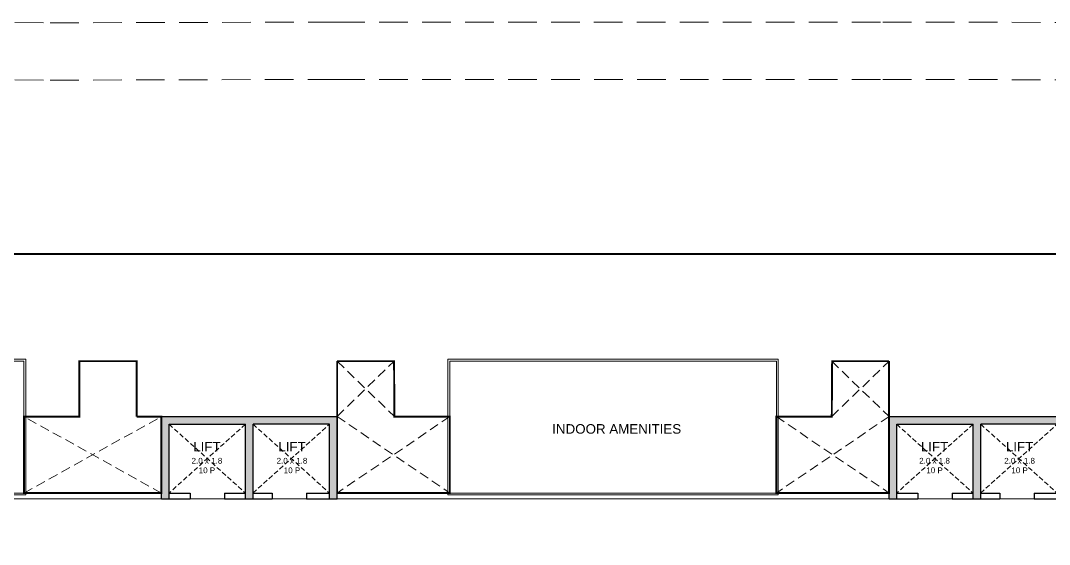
# Model space of a CAD drawing. Header units: inches. Extents: x 27644242 to 29761523, y -859349 to 216979.
# Drawn here: x 29162620 to 29189557, y -238736 to -225037 of the extents above; entities that cross this region are included whole.
import ezdxf

# ---------------------------------------------------------------- set-up
doc = ezdxf.new("R2010")
doc.units = ezdxf.units.IN
doc.header["$MEASUREMENT"] = 0
for name, pattern in [('01-Xref Col Podium Lvl-1$0$HIDDEN', [0.375, 0.25, -0.125]), ('DASHED2', [0.375, 0.25, -0.125]), ('HIDDEN', [0.375, 0.25, -0.125])]:
    doc.linetypes.add(name, pattern=pattern)
for name, color, linetype, lineweight in [('AHC-A-COLUMN', 210, 'Continuous', 30), ('AHC-A-DUCT', 14, 'HIDDEN', 5), ('Columns', 1, 'Continuous', 25), ('ELEVATION', 40, 'Continuous', 13), ('FURN', 250, 'Continuous', 0), ('RVA Site Boundary', 17, 'Continuous', 15), ('WALL', 7, 'Continuous', 20)]:
    doc.layers.add(name, color=color, linetype=linetype, lineweight=lineweight)
doc.layers.add('text', color=7, linetype='Continuous')
doc.styles.add('AMITS', font='arial.ttf')

# ---------------------------------------------------------------- blocks, each defined once
blk = doc.blocks.new('FFFF')
at = {"layer": 'Columns', "ltscale": 500, "transparency": 33554610}
h = blk.add_hatch(color=256, dxfattribs=at)
h.dxf.hatch_style = 1
h.paths.add_polyline_path([(27448525.24615743, -46437.56585687399), (27450525.24615743, -46437.56585687399), (27450525.24615743, -48237.56585687399), (27450525.24615743, -48387.56585687399), (27450725.24615743, -48387.56585687399), (27450725.24615743, -46237.56585687399), (27446125.24615743, -46237.56585687399), (27446125.24615743, -48387.56585687399), (27446325.24615743, -48387.56585687399), (27446325.24615743, -48237.56585687399), (27446325.24615743, -46437.56585687399), (27448325.24615743, -46437.56585687399), (27448325.24615743, -48237.56585687399), (27448325.24615743, -48387.56585687399), (27448525.24615743, -48387.56585687399), (27448525.24615743, -48237.56585687399), (27448519.53533646, -48237.56585687399), (27448525.24615743, -48232.44075227244)])
at = {"color": 8, "ltscale": 500}
for p, q in [((27446325.24615743, -46437.56585687399), (27448325.24615743, -48237.56585687399)), ((27448325.24615743, -46437.56585687399), (27446325.24615743, -48237.56585687399)), ((27448519.53533646, -48237.56585687399), (27450525.24615743, -46437.56585687399)), ((27448525.24615743, -46437.56585687399), (27450525.24615743, -48237.56585687399))]:
    blk.add_line(p, q, dxfattribs=at)
at = {"layer": 'AHC-A-COLUMN', "ltscale": 500}
for p, q in [((27446125.24615743, -48387.56585687399), (27446125.24615743, -46237.56585687399)), ((27446125.24615743, -46237.56585687399), (27450725.24615743, -46237.56585687399)), ((27450725.24615743, -48387.56585687399), (27450725.24615743, -46237.56585687399)), ((27446325.24615743, -46437.56585687399), (27448325.24615743, -46437.56585687399)), ((27446325.24615743, -48387.56585687399), (27446325.24615743, -46437.56585687399)), ((27448325.24615743, -48387.56585687399), (27448325.24615743, -46437.56585687399)), ((27450525.24615743, -46437.56585687399), (27448525.24615743, -46437.56585687399)), ((27448525.24615743, -48387.56585687399), (27448525.24615743, -46437.56585687399)), ((27450525.24615743, -48387.56585687399), (27450525.24615743, -46437.56585687399)), ((27446125.24615743, -48387.56585687399), (27446875.24615743, -48387.56585687399)), ((27446325.24615743, -48237.56585687399), (27446875.24615743, -48237.56585687399)), ((27446875.24615743, -48237.56585687399), (27446875.24615743, -48387.56585687399)), ((27447775.24615743, -48237.56585687399), (27447775.24615743, -48387.56585687399)), ((27447775.24615743, -48237.56585687399), (27448325.24615743, -48237.56585687399)), ((27447775.24615743, -48387.56585687399), (27449025.24615743, -48387.56585687399)), ((27448519.53533646, -48237.56585687399), (27449025.24615743, -48237.56585687399)), ((27449025.24615743, -48237.56585687399), (27449025.24615743, -48387.56585687399)), ((27449925.24615743, -48237.56585687399), (27449925.24615743, -48387.56585687399)), ((27449925.24615743, -48237.56585687399), (27450525.24615743, -48237.56585687399)), ((27449925.24615743, -48387.56585687399), (27450725.24615743, -48387.56585687399))]:
    blk.add_line(p, q, dxfattribs=at)
at = {"layer": 'FURN', "ltscale": 500}
blk.add_line((27446875.24615743, -48387.56585687399), (27449925.24615743, -48387.56585687399), dxfattribs=at)
at = {"layer": 'text', "ltscale": 100, "char_height": 300, "width": 1823.982881505042, "attachment_point": 1, "style": 'AMITS'}
for insert in [(27446404.42097889, -46901.19155707996), (27448631.11521077, -46901.19155707996)]:
    blk.add_mtext('\\pxqc;{\\H0.833333x;LIFT\\P\\H0.6x;2.0 x 1.8\\P10 P}', dxfattribs=dict(at, insert=insert))

msp = doc.modelspace()

# ---------------------------------------------------------------- linework, layer by layer
at = {"layer": 'AHC-A-DUCT', "linetype": 'DASHED2', "ltscale": 1000}
for p, q in [((29170907.74626887, -235392.7088001114), (29172397.99728431, -233942.7466871744)), ((29170908.03969059, -233942.7466871744), (29172407.59336054, -235392.7466839557)), ((29183856.16827521, -233942.7466871744), (29185357.86188008, -235392.7088001114)), ((29183858.01478841, -235392.6542751059), (29185358.07903508, -233942.7466871744)), ((29162707.81057427, -237392.7466537289), (29166307.74626887, -235392.7094671327)), ((29166307.74626887, -237392.7199801479), (29162707.81057427, -235392.7466553384)), ((29170907.74626887, -235392.7094671327), (29173857.80954203, -237392.7652923688)), ((29173857.80954526, -235392.7466839557), (29170907.74626887, -237392.7466839555)), ((29185357.70366675, -235392.556037042), (29182407.79860369, -237392.7466839559)), ((29182407.79860047, -235392.7466839557), (29185357.8737817, -237392.737117013))]:
    msp.add_line(p, q, dxfattribs=at)
at = {"layer": 'ELEVATION', "ltscale": 500, "const_width": 50}
for points in [[(29160956.24424107, -237542.7198345094), (29146288.37938103, -237542.7198345094), (29146288.37938103, -231142.7466616106), (29216557.71538275, -231142.6023844506), (29216557.7216526, -232317.8909403713), (29219832.72690463, -232317.8909403713), (29219832.7268967, -231142.8909468545), (29232032.71359762, -231142.8894959143), (29232032.76388859, -237542.8910568112), (29223204.97245162, -237542.9422537059)], [(29165657.87385065, -235392.7087714941), (29165657.81006459, -233942.7466585571), (29164158.02675899, -233942.7466585571), (29164158.02675899, -235392.7466553384), (29162707.81057427, -235392.7466553384), (29162707.81057427, -237392.7466537289), (29166307.74626887, -237392.7466537289), (29166307.74626887, -235392.7094671327), (29165657.87385194, -235392.7380560198)], [(29170908.03969059, -233942.7466871744), (29170907.74626887, -237392.7466839555), (29173857.80954526, -237392.7466839555), (29173857.80954526, -235392.7466839557), (29172407.59336054, -235392.7466839557), (29172397.99728431, -233942.7466871744), (29170907.81005494, -233942.7466871744)], [(29185357.5803608, -233942.7466871744), (29185357.87378251, -237392.7466839555), (29182407.81050613, -237392.7466839555), (29182407.81050613, -235392.7466839557), (29183858.02669084, -235392.7466839557), (29183867.62276707, -233942.7466871744), (29185357.80999645, -233942.7466871744)]]:
    msp.add_lwpolyline(points, dxfattribs=at)
at = {"layer": 'RVA Site Boundary', "color": 252, "linetype": '01-Xref Col Podium Lvl-1$0$HIDDEN', "ltscale": 3000}
for points in [[(29191488.71325487, -246902.8381017789), (29184187.28717803, -247319.724212155), (29175874.18578552, -248076.4321256106), (29175278.49641132, -248202.8510593703), (29174574.62662392, -248369.709545419), (29155560.63143467, -253372.0404097565), (29153883.29388675, -253848.2795923454), (29153712.24541685, -253896.4621742787), (29152692.36315971, -254133.7390689192), (29152238.00920555, -254238.2915926595), (29151948.5055548, -254319.6578618215), (29148234.3290047, -245717.5556858426), (29140775.90296799, -228604.2121521975), (29139276.05483869, -225213.8614770339), (29140273.4691579, -225200.7690150978), (29156841.59449146, -225036.5213662945), (29163396.40914549, -225095.5576622094), (29170882.60743449, -225073.4799837494), (29185196.49914896, -225078.7753862919), (29209447.7198845, -225097.7445393375)], [(29191377.86960053, -245406.7238690209), (29184076.51451091, -245823.6059262734), (29175649.71281322, -246590.6635174993), (29174949.75143778, -246739.2113590248), (29174210.75082406, -246914.3979145508), (29155164.92501292, -251925.1029948651), (29153475.09267019, -252404.889770411), (29153338.74502219, -252443.2974903118), (29152823.9068427, -252563.0752427101), (29149610.4306436, -245120.6044199289), (29142149.33482836, -228001.1350848313), (29141568.42284037, -226688.0052337385), (29156842.27464912, -226536.588329457), (29163391.86616969, -226595.5775829352), (29170884.54180675, -226573.4808020139), (29185195.63505236, -226578.7751692712), (29209444.00043931, -226597.7420888806)]]:
    msp.add_lwpolyline(points, dxfattribs=at)
at = {"layer": 'WALL', "color": 4, "ltscale": 500}
for points in [[(29154157.81011103, -237442.7466978813), (29162757.81057427, -237442.7466978813), (29162757.81057427, -233892.7466585571), (29154157.81011103, -233892.7466585571)], [(29154207.81011103, -237392.7466978813), (29162707.81057427, -237392.7466978813), (29162707.81057427, -233942.7466585571), (29154207.81011103, -233942.7466585571)], [(29173807.79814367, -237442.7466978813), (29182457.79860691, -237442.7466978813), (29182457.79860691, -233892.7466585571), (29173807.79814367, -233892.7466585571)], [(29173857.79814367, -237392.7466978813), (29182407.79860691, -237392.7466978813), (29182407.79860691, -233942.7466585571), (29173857.79814367, -233942.7466585571)]]:
    msp.add_lwpolyline(points, close=True, dxfattribs=at)
at = {"layer": 'WALL', "ltscale": 500}
for points in [[(29160956.24424107, -237542.7466569513), (29166307.74626887, -237542.7199059576), (29166307.74626887, -237392.7199027353), (29160956.24424107, -237392.7466537289)], [(29170907.74626887, -237542.7094671327), (29185357.86188008, -237542.728075546), (29185357.86188008, -237392.7652923688), (29170907.74626887, -237392.7466839555)]]:
    msp.add_lwpolyline(points, close=True, dxfattribs=at)

# ---------------------------------------------------------------- block references
at = {"layer": 'AHC-A-DUCT', "ltscale": 500}
for p in [(1720182.500111438, -189155.1436102587), (1739232.615722641, -189155.1429432374)]:
    msp.add_blockref('FFFF', p, dxfattribs=at)

# ---------------------------------------------------------------- texts
at = {"layer": 'text', "ltscale": 100, "insert": (29176557.43955033, -235590.8031757578), "char_height": 250, "width": 3339.927271589637, "attachment_point": 1, "style": 'AMITS'}
msp.add_mtext('\\pxqc;INDOOR AMENITIES', dxfattribs=at)

doc.saveas('drawing.dxf')
